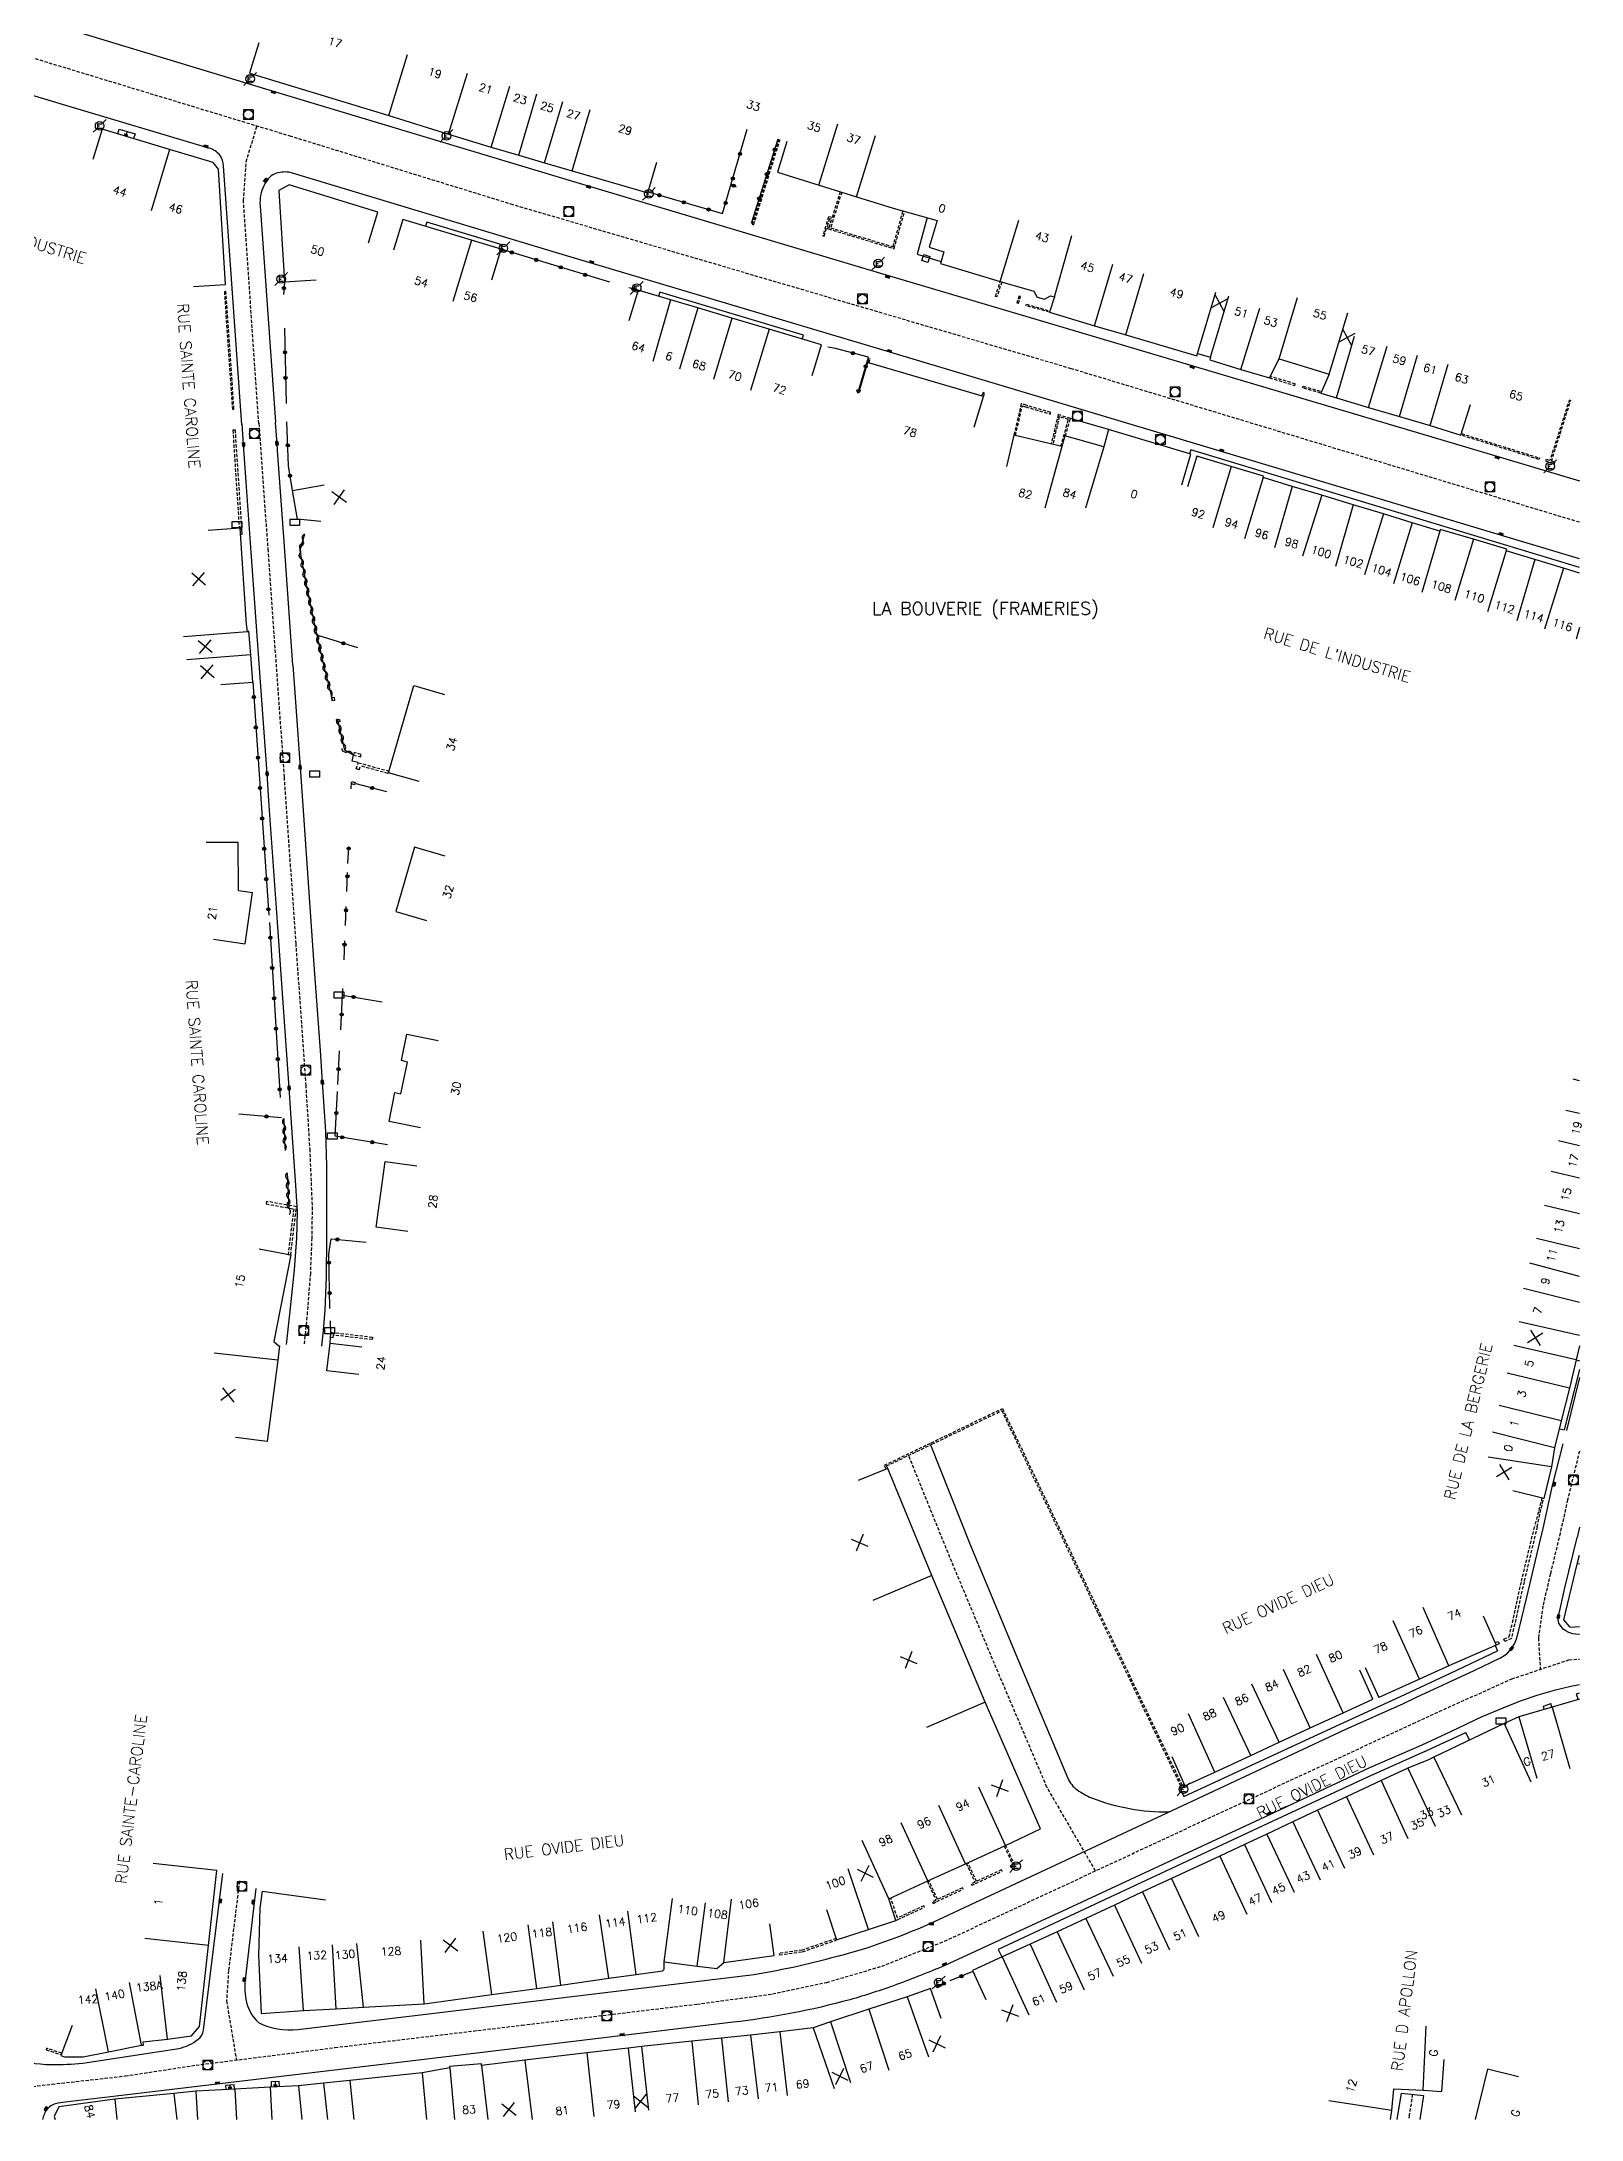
# Model space of a CAD drawing. Header units: millimetres. Extents: x 114000 to 115000, y 122000 to 123000.
# Drawn here: x 114759.8 to 115000.3, y 122000 to 122324.6 of the extents above; entities that cross this region are included whole.
import ezdxf
from ezdxf.enums import TextEntityAlignment as Align

# ---------------------------------------------------------------- set-up
doc = ezdxf.new("R2010")
doc.units = ezdxf.units.MM
doc.linetypes.add('DASHED', pattern=[0.75, 0.5, -0.25])
doc.layers.get('0').update_dxf_attribs({"linetype": 'CONTINUOUS'})
for name, color, linetype in [('W0001', 6, 'DASHED'), ('W0008', 7, 'CONTINUOUS'), ('W0100', 7, 'CONTINUOUS'), ('W0105', 7, 'CONTINUOUS'), ('W0112', 1, 'DASHED'), ('W0310', 3, 'CONTINUOUS'), ('W0322', 7, 'CONTINUOUS'), ('W0334', 7, 'CONTINUOUS'), ('W0400', 7, 'CONTINUOUS'), ('W0420', 7, 'CONTINUOUS'), ('W0471', 7, 'CONTINUOUS'), ('W0980', 7, 'CONTINUOUS'), ('W0989', 7, 'CONTINUOUS'), ('W0991', 7, 'CONTINUOUS'), ('W1102', 7, 'CONTINUOUS'), ('W1471', 7, 'CONTINUOUS')]:
    doc.layers.add(name, color=color, linetype=linetype)
doc.styles.get("Standard").update_dxf_attribs({"font": 'romans.shx', "width": 0.85})

# ---------------------------------------------------------------- blocks, each defined once
blk = doc.blocks.new('T400')
for p, q in [((-0.15, 0.3), (0.15, 0.3)), ((-0.15, -0.25), (-0.15, 0.3)), ((-0.15, 0.15), (0.15, 0.15)), ((-0.15, 0), (0.15, 0)), ((0.15, 0.3), (0.15, -0.25)), ((-0.15, -0.15), (0.15, -0.15)), ((-0.15, -0.25), (-0.15, -0.3)), ((-0.15, -0.3), (0.15, -0.3)), ((0.15, -0.3), (0.15, -0.25))]:
    blk.add_line(p, q)
blk = doc.blocks.new('T420')
for p, q in [((0.75, 0.75), (-0.75, 0.75)), ((-0.75, 0.75), (-0.75, -0.75)), ((0.75, 0.75), (0.75, -0.75)), ((0.75, -0.75), (-0.75, -0.75))]:
    blk.add_line(p, q)
blk.add_ellipse((0, 0), major_axis=(-0.53, 0.53), ratio=1, start_param=3.926991, end_param=10.210176)
blk = doc.blocks.new('T1471')
at = {"color": 0, "linetype": 'Continuous', "flags": 128}
blk.add_lwpolyline([(-0.75, -0.5), (-0.75, 0.5), (0.75, 0.5), (0.75, -0.5), (-0.75, -0.5)], dxfattribs=at)
blk = doc.blocks.new('t991o')
at = {"color": 0, "linetype": 'Continuous'}
for p, q in [((-1, 1), (1, -1)), ((-1, -1), (1, 1))]:
    blk.add_line(p, q, dxfattribs=at)
blk = doc.blocks.new('t310o')
at = {"color": 0, "linetype": 'Continuous'}
for centre, start, end in [((-0.5, 0.38), 216.8699, 323.1304), ((0.5, -0.37), 36.8699, 143.1303)]:
    blk.add_arc(centre, 0.625, start, end, dxfattribs=at)
blk = doc.blocks.new('t322o')
at = {"color": 0, "linetype": 'Continuous'}
for radius in [0.25, 0.15]:
    blk.add_circle((0, 0), radius, dxfattribs=at)
blk = doc.blocks.new('T471')
for p, q in [((-0.333334, 0.333334), (-0.333334, -0.333334)), ((-0.333334, 0.333334), (0.333334, 0.333334)), ((-0.333334, 0), (0, 0)), ((0.500001, 0.500001), (1.000002, 1.000002)), ((-0.500001, -0.500001), (-1.000002, -1.000002)), ((-0.333334, -0.333334), (0.333334, -0.333334))]:
    blk.add_line(p, q)
blk.add_ellipse((0, 0), major_axis=(0.471405, 0.471405), ratio=1, start_param=5.4977871438, end_param=11.780972451)
blk = doc.blocks.new('t112o')
at = {"color": 0, "linetype": 'Continuous'}
for p, q in [((-0.5, 0.5), (0.5, 0.5)), ((-0.5, -0.5), (-0.5, 0.5)), ((0.5, 0.5), (0.5, -0.5)), ((0.5, -0.5), (-0.5, -0.5))]:
    blk.add_line(p, q, dxfattribs=at)

msp = doc.modelspace()

# ---------------------------------------------------------------- linework, layer by layer
at = {"layer": 'W0001'}
for points in [[(115000, 122249.53), (114920.6, 122273.53), (114833.41, 122299.14), (114798.75, 122309.81), (114725.84, 122331.93), (114634.51, 122359.39), (114598.22, 122370.17), (114580.78, 122375.62), (114562.03, 122381.07), (114550.7, 122384.01), (114527.16, 122388.8), (114495.77, 122394.9)], [(114793.69, 122264.97), (114791.29, 122299.8), (114791.72, 122305.87), (114793.41, 122311.43)], [(114793.69, 122265.02), (114794.44, 122254.56), (114795.1, 122245.34), (114795.79, 122235.62), (114796.59, 122224.47), (114797.64, 122209.7), (114798.58, 122196.17), (114799.46, 122183.72), (114801.02, 122161.61), (114801.64, 122151.61), (114802.02, 122142.58), (114801.96, 122137.73), (114801.74, 122132.22), (114801.27, 122126.13), (114800.74, 122120.94)], [(115000, 122104.43), (114998.15, 122096.8), (114996.99, 122091.6)], [(114924.41, 122038.83), (114916.81, 122051.92), (114908.61, 122071.21), (114901.36, 122088.52), (114895.21, 122103.75)], [(114996.99, 122091.6), (114995.46, 122085.23), (114994.28, 122080.2), (114993.59, 122075.22), (114993.89, 122070.32)], [(114974.02, 122061.85), (114980.86, 122064.98), (114989.42, 122068.82), (114998.36, 122071.81), (115000, 122071.92)], [(114696.25, 122029.37), (114707.24, 122024.73), (114721.53, 122018.44), (114738.2, 122011.15), (114742.97, 122009.57), (114754.61, 122004.73), (114761.4, 122005.51), (114772.82, 122006.79), (114783.89, 122008.49), (114805.59, 122011.23), (114834.82, 122014.73), (114862.12, 122018.02), (114873.95, 122019.6), (114882.42, 122021.42), (114891.01, 122023.93), (114900.83, 122027.85), (114941.27, 122046.69), (114974.02, 122061.85)], [(114790.66, 122037.26), (114788.96, 122023.25), (114788.65, 122018.49), (114790.19, 122009.28)], [(114973.92, 122003.94), (114973.42, 122000.71), (114973.31, 122000)]]:
    msp.add_lwpolyline(points, dxfattribs=at)
at = {"layer": 'W0008'}
for p, q in [((114799, 122227.21), (114799.21, 122224.35)), ((115000, 122115.91), (114997.98, 122107.62))]:
    msp.add_line(p, q, dxfattribs=at)
at = {"layer": 'W0008', "flags": 128}
for points in [[(114791.06, 122264.78), (114788.17, 122305.24, 0.1344), (114787.65, 122306.82, 0.1639), (114785.88, 122307.99), (114763.52, 122314.67), (114719.46, 122327.94), (114716.55, 122328.86), (114676.42, 122340.96), (114610.38, 122360.86), (114597.78, 122364.64), (114576.42, 122371.04, 0.009), (114564.63, 122374.45, 0.0059), (114557.88, 122376.1, 0.0055), (114550.97, 122377.67), (114521.32, 122383.97, -0.0143), (114507.54, 122387.24, -0.0155), (114490.24, 122392.7, -0.0143)], [(114724.55, 122366.56, 0.0586), (114718.19, 122358.98, 0.0542), (114715.31, 122350.35, 0.0643), (114715.39, 122347.26, 0.1369), (114717.68, 122342.47, 0.065), (114721.38, 122339.51), (114752.23, 122330.11), (114796.43, 122316.76), (114842.7, 122302.85), (114890.83, 122288.44), (114917.89, 122280.45), (114941.88, 122273.29), (114987.98, 122259.61), (115000, 122256.02)], [(115000, 122243.84), (114939.69, 122261.91), (114890.72, 122276.58), (114840.57, 122291.55), (114798.41, 122304.22, 0.1155), (114796.18, 122304, 0.1698), (114794.49, 122302.11, 0.1319), (114793.88, 122298.99), (114796.32, 122265.16)], [(114898.65, 122105.4), (114904.77, 122089.92), (114911.98, 122072.63), (114920.06, 122053.33, 0.1325), (114921.56, 122051.48, 0.0592), (114923.77, 122050.24, 0.096109), (114935.9, 122048.06)], [(114726.35, 122066.05), (114724.49, 122056.63), (114721.1, 122040.31), (114720.94, 122040.35), (114718.51, 122028.36, 0.1582), (114718.64, 122025.48, 0.1331), (114720.61, 122023.74), (114741.01, 122014.93), (114750.32, 122010.95, 0.0396), (114754.66, 122009.53, 0.0556), (114761.25, 122008.57, 0.0271), (114766.2, 122008.81), (114781.21, 122011.09, 0.1078), (114784.21, 122012.52, 0.1783), (114785.07, 122013.93), (114788.08, 122038.44)], [(114793.24, 122036.08), (114791.6, 122022.26, 0.0813), (114791.68, 122018.77, 0.1625), (114793.62, 122015.12, 0.1483), (114799.79, 122014.07), (114820.69, 122016.54), (114870.18, 122022.52, 0.0289), (114884.06, 122025.51, 0.0025), (114885.31, 122025.81, 0.0396), (114899.24, 122030.93), (114939.63, 122049.8), (114963.42, 122060.91), (114972.51, 122065)], [(114975.4, 122058.48), (114967.21, 122054.92), (114951.56, 122047.6), (114920.03, 122032.9), (114900.85, 122024.04, -0.0093), (114893.29, 122021.06, -0.0189), (114886.04, 122018.71, -0.0384), (114867.78, 122015.18), (114850.19, 122013.04), (114819.52, 122009.38), (114771.41, 122003.62), (114763.42, 122002.68), (114762.37, 122002.56, 0.1849), (114760.63, 122001.59, 0.122466), (114759.9, 122000)]]:
    msp.add_lwpolyline(points, format="xyb", dxfattribs=at)
at = {"layer": 'W0008'}
for points in [[(114798, 122121.06), (114798.55, 122125.83), (114799.25, 122132.76), (114799.64, 122137.71), (114799.76, 122141.82), (114799.49, 122145.93), (114798.7, 122157.22), (114798.43, 122161.17), (114796.61, 122187.06), (114795.27, 122205.99), (114794.99, 122210.28), (114793.96, 122224.59), (114792.5, 122244.85), (114791.73, 122255.82), (114791.31, 122261.68), (114791.07, 122264.9)], [(114799, 122227.21), (114797.69, 122245.82), (114796.62, 122260.77), (114796.54, 122261.85), (114796.3, 122265.13)], [(114799.21, 122224.35), (114800.14, 122211.26), (114802.31, 122180.37), (114803.25, 122167), (114803.6, 122162.05), (114804.1, 122154.34), (114804.28, 122148.94), (114804.29, 122137.74), (114804.22, 122131.68), (114804, 122126.42), (114803.75, 122123.26), (114803.48, 122120.81)], [(114972.51, 122065), (114974.55, 122065.96), (114983.56, 122070.15), (114987.65, 122072.12), (114988.37, 122072.54), (114988.76, 122072.83), (114989.07, 122073.19), (114989.41, 122073.58), (114989.84, 122074.31), (114990.19, 122075.09), (114990.54, 122076.45), (114991.8, 122081.61), (114993.84, 122090.17), (114994.34, 122092.34)], [(115000, 122075.76), (114999.9, 122075.76), (114998.98, 122075.88), (114998.36, 122076.06), (114997.87, 122076.33), (114997.45, 122076.62), (114997.13, 122077.04), (114996.88, 122077.38), (114996.8, 122077.56), (114996.67, 122078.07), (114996.73, 122078.58), (114997.73, 122083.05), (114999.65, 122090.91)], [(115000, 122067.89), (114998.68, 122067.63), (114996.08, 122067.04), (114993.49, 122066.29), (114990.72, 122065.34), (114988.02, 122064.24), (114984.77, 122062.91), (114979.85, 122060.57), (114975.4, 122058.48)], [(114971.54, 122000), (114972.19, 122004.13), (114975.65, 122003.76), (114975.08, 122000)]]:
    msp.add_lwpolyline(points, dxfattribs=at)
at = {"layer": 'W0008', "flags": 128}
for points in [[(114994.34, 122092.34), (114995.82, 122099.06), (114997.47, 122105.54)], [(115000, 122092.54), (114999.65, 122090.91)]]:
    msp.add_lwpolyline(points, dxfattribs=at)
at = {"layer": 'W0100'}
msp.add_line((114790.51, 122191.99), (114792.7, 122191.67), dxfattribs=at)
at = {"layer": 'W0100', "flags": 128}
for points in [[(114793.69, 122324.46), (114792.24, 122319.68), (114814.02, 122313.07), (114823.33, 122310.17), (114830, 122308.13), (114834.3, 122306.88), (114838.33, 122305.67), (114842.65, 122304.42), (114854.47, 122300.99), (114855.87, 122305.79)], [(114783.48, 122286.36), (114788.47, 122286.66), (114787.39, 122304.71), (114786.58, 122305.72), (114779.72, 122307.76), (114769.23, 122310.97), (114767.77, 122306.19)], [(114876.19, 122309.01), (114874.71, 122304.23), (114887.08, 122300.4), (114892.81, 122298.62), (114899.68, 122296.7), (114898.39, 122292.51), (114900.69, 122291.79), (114900.17, 122289.97), (114909.52, 122287.15), (114914.78, 122285.65), (114915.3, 122284.71), (114916.44, 122284.37), (114917.39, 122284.91), (114917.97, 122284.75), (114917.21, 122282.35), (114924.27, 122280.25), (114929.14, 122278.81), (114940.23, 122275.53), (114940.35, 122275.92), (114942.39, 122275.31), (114942.27, 122274.92), (114947.11, 122273.43), (114951.59, 122272.09), (114953.09, 122275.08), (114960.88, 122272.7), (114959.59, 122269.72), (114962.06, 122268.99), (114967.07, 122267.49), (114971.88, 122266.06), (114976.68, 122264.64), (114981.5, 122263.15), (114982.98, 122267.93)], [(114810.83, 122293.21), (114812.3, 122297.99), (114798.44, 122302.25), (114796.84, 122301.35), (114797.68, 122287.11), (114802.67, 122287.41)], [(114830.1, 122287.42), (114831.55, 122292.2), (114826.91, 122293.61), (114816.2, 122296.85), (114814.75, 122292.06)], [(114880.13, 122272.46), (114881.58, 122277.24), (114873.4, 122279.71), (114867.59, 122281.45), (114862.27, 122283.05), (114857.99, 122284.28), (114852.95, 122285.81), (114851.5, 122281.03)], [(114905.47, 122264.39), (114906.88, 122269.19), (114888.77, 122274.49), (114887.36, 122269.69)], [(114937.89, 122255.37), (114939.32, 122260.16), (114926.42, 122264.01), (114925.69, 122261.34), (114919.63, 122263.02), (114919.14, 122261.39), (114911.65, 122263.14), (114910.51, 122258.27)], [(114882.38, 122032.79), (114883.96, 122028.04), (114888.92, 122029.69), (114893.21, 122031.1), (114892.11, 122034.47), (114898.21, 122037.26), (114904.11, 122039.96), (114910.32, 122042.81), (114915.8, 122045.38), (114907.19, 122065.19), (114898.84, 122084.98), (114891.95, 122101.71), (114887.33, 122099.81)], [(114936.31, 122056.7), (114938.36, 122052.14), (114943.02, 122054.24), (114948.65, 122056.87), (114953.08, 122058.96), (114957.96, 122061.2), (114963.09, 122063.53), (114967.74, 122065.66), (114965.67, 122070.21)], [(114966.55, 122070.62), (114968.67, 122065.93)], [(114976.41, 122056.19), (114973.19, 122054.87), (114969.04, 122052.97), (114963.59, 122050.42), (114959.06, 122048.31), (114955.21, 122046.48), (114951.17, 122044.57), (114947.67, 122042.94), (114943.83, 122041.15), (114936.3, 122037.67), (114931.75, 122035.55), (114927.37, 122033.5), (114922.91, 122031.42), (114918.4, 122029.31), (114914.19, 122027.41), (114909.81, 122025.41), (114905.18, 122023.27), (114907.27, 122018.73)], [(114764.52, 122014.66), (114762.76, 122009.98), (114763.31, 122009.78), (114766.23, 122009.79), (114770.19, 122010.57), (114775.37, 122011.58), (114775.68, 122011.6), (114775.61, 122012.12), (114779.4, 122012.55), (114783.15, 122013.04), (114784.44, 122014.5), (114785.82, 122027.2), (114787.11, 122038.88)], [(114900.3, 122015.76), (114898.64, 122020.48), (114894.99, 122019.18), (114888.99, 122017.21), (114883.01, 122015.25), (114880.29, 122014.29), (114875.08, 122013.7), (114870.52, 122013.17), (114865.98, 122012.69), (114861.32, 122012.22), (114853.5, 122011.39), (114851.4, 122011.14), (114844.92, 122010.42), (114835.27, 122009.26), (114828.49, 122008.45), (114828.47, 122008.67), (114823.49, 122008.25), (114823.52, 122008.05), (114819.22, 122007.26), (114807.91, 122006.11), (114803.8, 122005.66), (114799.88, 122005.24), (114795.47, 122005.05), (114789.93, 122004.75), (114783.84, 122004.4), (114780.44, 122004.03), (114771.2, 122003.17), (114762.46, 122001.98), (114761.74, 122000.44), (114761.86, 122000)], [(114789.89, 122004.74), (114789.85, 122005.39), (114788.48, 122005.32), (114788.52, 122004.67)], [(114796.91, 122005.11), (114796.88, 122005.92), (114795.6, 122005.88), (114795.63, 122005.05)]]:
    msp.add_lwpolyline(points, dxfattribs=at)
at = {"layer": 'W0100'}
for points in [[(114771.66, 122310.23), (114771.87, 122310.94), (114774.35, 122310.22), (114774.12, 122309.47)], [(114773.11, 122310.58), (114772.89, 122309.85), (114773.24, 122310.04), (114772.7, 122310.2), (114772.89, 122309.85)], [(115000, 122241.6), (114997.53, 122242.38), (114993.03, 122243.71), (114988.56, 122245.08), (114988.64, 122245.32), (114983.44, 122246.88), (114978.27, 122248.41), (114978.2, 122248.15), (114973.85, 122249.47), (114969.41, 122250.85), (114964.66, 122252.24), (114959.76, 122253.78), (114955.15, 122255.13), (114950.59, 122256.52), (114950.66, 122256.74), (114945.59, 122258.26), (114940.23, 122259.88), (114938.78, 122255.09)], [(114803.38, 122249.68), (114799.74, 122250), (114798.96, 122254.5), (114803.88, 122255.36)], [(114787.78, 122224.19), (114792.77, 122224.57), (114792.44, 122228.84), (114792.15, 122232.5), (114791.91, 122232.43), (114791.79, 122233.63), (114790.78, 122248.61), (114785.79, 122248.27)], [(114818.73, 122209.01), (114813.93, 122210.41), (114817.92, 122224.04), (114822.72, 122222.64)], [(114790.51, 122191.99), (114790.49, 122199.49), (114785.49, 122199.49)], [(114822.82, 122197.39), (114818.03, 122198.79), (114815.08, 122188.75), (114819.88, 122187.34)], [(114786.61, 122184.4), (114791.56, 122183.69), (114792.7, 122191.67)], [(114818.97, 122154.93), (114814.07, 122155.9), (114814.96, 122160.44), (114815.9, 122160.25), (114816.92, 122165.21), (114815.97, 122165.43), (114816.81, 122169.55), (114821.71, 122168.55)], [(114816.98, 122138.73), (114812.02, 122139.41), (114813.42, 122149.65), (114818.37, 122148.98)], [(114793.76, 122136.02), (114798.67, 122135.07), (114796.58, 122124.2), (114796.05, 122121.52), (114796.8, 122120.86), (114796.91, 122120.84), (114796.66, 122118.63), (114795.01, 122105.91), (114790.05, 122106.55)], [(114809.3, 122116.38), (114804.34, 122116.97), (114804.84, 122121.28), (114809.81, 122120.7)], [(115000, 122120.85), (114999.5, 122118.67), (114998.43, 122114.25), (114997.17, 122109.15), (114996.1, 122104.93), (114995.63, 122101.94), (114994.44, 122097.03), (114989.58, 122098.21)], [(114998.56, 122076.9), (114997.59, 122078.07), (114999.67, 122086.74), (115000, 122088.16)], [(114984.95, 122078.68), (114986.97, 122074.11), (114979.61, 122070.86), (114975.03, 122068.78), (114968.67, 122065.93)], [(114998.55, 122076.9), (115000, 122077.02)], [(115000, 122065.65), (114995.76, 122064.43), (114990.55, 122062.92), (114988.23, 122061.85), (114977.28, 122056.6), (114976.41, 122056.19)], [(114970.51, 122000), (114970.72, 122001.4), (114970.99, 122004.79), (114975.6, 122004.58), (114978.51, 122004.36), (114978.87, 122009.35)], [(114990.48, 122006.68), (114985.62, 122007.86), (114983.72, 122000)], [(114789.17, 122005.36), (114789.2, 122004.71), (114789.47, 122005), (114788.9, 122004.97), (114789.2, 122004.71)], [(114796.24, 122005.9), (114796.27, 122005.08), (114796.54, 122005.38), (114795.98, 122005.35), (114796.27, 122005.08)]]:
    msp.add_lwpolyline(points, dxfattribs=at)
at = {"layer": 'W0100', "flags": 128}
msp.add_lwpolyline([(114794.19, 122035.65), (114793.84, 122033.02), (114793.62, 122025.62), (114794.08, 122016.55), (114800.68, 122017), (114805.78, 122017.3), (114810.07, 122017.53), (114819.52, 122018.04), (114830.11, 122019.5), (114837.14, 122020.48), (114840.89, 122020.97), (114848.37, 122022.07), (114852.66, 122022.65), (114856.75, 122023.24, 0.1743), (114856.91, 122023.35, 0.1911), (114857.04, 122023.61), (114857.01, 122024.62), (114862.18, 122023.94), (114865.24, 122023.57), (114866.35, 122024.51), (114874.19, 122025.61), (114873.5, 122030.56)], format="xyb", dxfattribs=at)
at = {"layer": 'W0105'}
for p, q in [((114790.79, 122248.49), (114791.04, 122248.51)), ((114790.85, 122247.64), (114791.11, 122247.66)), ((114791.11, 122247.66), (114791.04, 122248.51)), ((114808.25, 122212.23), (114808.49, 122213.16)), ((114809.23, 122211.98), (114808.25, 122212.23)), ((114804.84, 122121.27), (114804.87, 122122.2)), ((114999.5, 122118.66), (115000, 122118.54)), ((115000, 122117.17), (114997.64, 122107.72)), ((114996.86, 122107.92), (114997.64, 122107.72)), ((114986.82, 122074.04), (114987.18, 122073.23)), ((114999.52, 122066.5), (115000, 122066.64)), ((114999.78, 122065.59), (114999.52, 122066.5)), ((114994.37, 122064.55), (114995.53, 122065.01)), ((114994.51, 122064.07), (114994.37, 122064.55)), ((114995.7, 122064.42), (114995.53, 122065.01)), ((114982.81, 122059.25), (114982.24, 122060.44))]:
    msp.add_line(p, q, dxfattribs=at)
for points in [[(114972.03, 122066.08), (114979.85, 122069.75), (114987.18, 122073.23)], [(114975.84, 122057.48), (114977.07, 122058.06), (114982.24, 122060.44)]]:
    msp.add_lwpolyline(points, dxfattribs=at)
at = {"layer": 'W0112'}
for p, q in [((114790.03, 122263.94), (114789.63, 122263.92)), ((114789.63, 122263.92), (114790.63, 122248.6)), ((114791.04, 122248.51), (114790.03, 122263.94)), ((114790.79, 122248.49), (114791.04, 122248.51)), ((114805.09, 122221.69), (114805.56, 122221.75)), ((114805.56, 122221.75), (114805.51, 122222.15)), ((114805.84, 122218.71), (114806.32, 122218.74)), ((114806.32, 122218.74), (114806.34, 122218.34)), ((114808.49, 122213.16), (114809.57, 122212.88)), ((114809.23, 122211.97), (114813.97, 122210.68)), ((114809.39, 122210.86), (114809.59, 122211.46)), ((114809.57, 122212.88), (114809.67, 122213.27)), ((114813.86, 122210.29), (114809.59, 122211.46)), ((114808.27, 122209.04), (114808.74, 122208.9)), ((114808.74, 122208.9), (114808.62, 122208.51)), ((114813.97, 122210.68), (114813.86, 122210.29)), ((114794.89, 122143.43), (114794.82, 122143.04)), ((114799.58, 122142.59), (114794.89, 122143.43)), ((114794.82, 122143.04), (114799.14, 122142.26)), ((114798.67, 122135.07), (114799.58, 122142.59)), ((114804.87, 122122.2), (114804.98, 122122.98)), ((114804.98, 122122.98), (114811.46, 122122.23)), ((114811.41, 122121.83), (114805.32, 122122.54)), ((114811.46, 122122.23), (114811.41, 122121.83)), ((114990.96, 122084.09), (114993.01, 122092.7)), ((114989.38, 122075.12), (114988.33, 122074.67)), ((114987.44, 122074.31), (114986.97, 122074.11))]:
    msp.add_line(p, q, dxfattribs=at)
for points in [[(114874.89, 122309.41), (114870.76, 122296.1), (114871, 122296.03), (114875.12, 122309.34)], [(114884.51, 122301.19), (114883.25, 122297.14), (114882.67, 122297.25), (114881.79, 122294.3), (114882.03, 122294.23), (114882.4, 122295.48), (114882.7, 122295.37), (114892.94, 122292.28), (114894.58, 122298.12)], [(114884.75, 122301.12), (114883.02, 122295.53), (114892.77, 122292.59), (114894.34, 122298.19)], [(114909.76, 122287.08), (114909, 122284.76), (114908.77, 122284.83), (114909.52, 122287.15)], [(114917.21, 122282.35), (114913.54, 122283.38), (114913.61, 122283.62), (114917.27, 122282.56)], [(114889.01, 122274.42), (114889.2, 122275), (114888.96, 122275.08), (114888.77, 122274.49)], [(114906.88, 122269.19), (114907.07, 122269.72), (114906.84, 122269.81), (114906.64, 122269.26)], [(114951.59, 122272.09), (114955.54, 122270.91), (114955.61, 122271.15), (114951.7, 122272.32)], [(114959.59, 122269.72), (114956.77, 122270.55), (114956.84, 122270.79), (114959.69, 122269.95)], [(114911.89, 122263.08), (114912.99, 122267.75), (114913.51, 122267.57), (114917.33, 122266.44), (114917.4, 122266.68), (114913.58, 122267.81), (114912.81, 122268.07), (114911.65, 122263.14)], [(114998.43, 122268.69), (114995.39, 122259.17), (114994.78, 122259.36), (114994.7, 122259.12), (114995.55, 122258.85), (114996.11, 122258.68), (114996.18, 122258.92), (114995.63, 122259.09), (114998.66, 122268.62)], [(114919.71, 122263), (114920.48, 122265.76), (114918.56, 122266.36), (114917.49, 122261.78)], [(114919.01, 122261.42), (114920.17, 122265.6), (114918.74, 122266.04), (114917.73, 122261.72)], [(114981.57, 122263.39), (114993.76, 122259.59), (114993.68, 122259.35), (114981.5, 122263.15)], [(114805.51, 122222.15), (114805.04, 122222.09), (114805.09, 122221.69)], [(114806.34, 122218.34), (114805.87, 122218.31), (114805.84, 122218.71)], [(114809.67, 122213.27), (114808.59, 122213.55), (114808.49, 122213.16)], [(114809.39, 122210.86), (114808.91, 122210.99), (114809.23, 122211.97)], [(114808.62, 122208.51), (114808.16, 122208.66), (114808.27, 122209.04)], [(114799.14, 122142.26), (114798.27, 122135.12), (114798.67, 122135.07)], [(114805.32, 122122.54), (114805.26, 122122.14), (114804.87, 122122.2)], [(114891.72, 122101.61), (114891.42, 122102.21), (114898.73, 122105.72), (114909.87, 122111.08), (114925.06, 122079.07), (114937.95, 122052.17), (114938.26, 122052.37)], [(114891.95, 122101.71), (114891.76, 122102.1), (114898.84, 122105.49), (114909.75, 122110.74), (114924.84, 122078.96), (114937.85, 122051.8), (114938.36, 122052.14)], [(114994.15, 122097.1), (114993.01, 122092.7)], [(114993.4, 122092.59), (114994.39, 122097.04)], [(114993.4, 122092.59), (114991.35, 122084), (114989.38, 122075.12)], [(114988.33, 122074.67), (114988.18, 122075.04), (114989.04, 122075.4), (114990.96, 122084.09)], [(114986.81, 122074.48), (114987.29, 122074.68), (114987.44, 122074.31)], [(114910.12, 122042.72), (114911.46, 122039.8), (114911.07, 122039.61), (114911.19, 122039.39), (114911.78, 122039.69), (114910.35, 122042.82)], [(114904.22, 122040.02), (114905.57, 122037.07), (114904.96, 122036.81), (114905.06, 122036.58), (114905.68, 122036.84), (114909.84, 122038.78), (114909.74, 122039), (114905.8, 122037.17), (114904.45, 122040.12)], [(114898.13, 122037.22), (114899.48, 122034.26), (114898.93, 122033.99), (114899.03, 122033.76), (114899.59, 122034.03), (114903.74, 122035.98), (114903.63, 122036.2), (114899.71, 122034.36), (114898.35, 122037.33)], [(114893.21, 122031.1), (114893.53, 122031.24), (114897.7, 122033.17), (114897.59, 122033.39), (114893.46, 122031.48), (114892.43, 122034.61)], [(114883.88, 122028.28), (114878.58, 122026.45), (114874.99, 122025.95), (114875.02, 122025.7), (114878.64, 122026.2), (114883.96, 122028.04)], [(114762.9, 122010.35), (114760.54, 122011.12), (114760.46, 122010.88), (114762.81, 122010.12)]]:
    msp.add_lwpolyline(points, dxfattribs=at)
for points in [[(114883.18, 122296.9), (114882.84, 122296.97), (114882.47, 122295.72), (114882.78, 122295.61)], [(114788.31, 122285.56), (114789.56, 122267.21), (114789.81, 122267.22), (114788.56, 122285.57)], [(114912.44, 122284.88), (114912.13, 122283.82), (114912.37, 122283.75), (114912.68, 122284.81)], [(114900.01, 122020.71), (114899.61, 122020.57), (114899.53, 122020.8), (114899.93, 122020.95)]]:
    msp.add_lwpolyline(points, close=True, dxfattribs=at)
at = {"layer": 'W0310'}
for p, q in [((114797.6, 122156.4), (114797.76, 122151.63)), ((114798.1, 122147.88), (114798.36, 122142.28))]:
    msp.add_line(p, q, dxfattribs=at)
for points in [[(114800.85, 122247.69), (114800.1, 122245.11), (114800.93, 122240.62), (114802.33, 122233.73), (114803.71, 122227.66), (114805.15, 122221.86)], [(114808.4, 122213.19), (114807.13, 122213.91), (114806.03, 122218.61)]]:
    msp.add_lwpolyline(points, dxfattribs=at)
at = {"layer": 'W0322'}
for p, q in [((114870.67, 122296.29), (114874.81, 122309.44)), ((114867.46, 122302.3), (114868.27, 122301.94)), ((114809.16, 122229.93), (114803.14, 122231.81)), ((114792.74, 122224.6), (114795.24, 122188.14)), ((114808.14, 122207.91), (114808.19, 122208.94)), ((114813.69, 122207.43), (114808.9, 122208.68)), ((114807.6, 122196.2), (114807.73, 122198.79)), ((114807.45, 122191.85), (114807.56, 122194.82)), ((114807.22, 122186.55), (114807.35, 122189.49)), ((114795.35, 122187.01), (114797.03, 122159.65)), ((114807.01, 122181.18), (114807.11, 122184.16)), ((114806.78, 122175.69), (114806.8, 122176.71)), ((114806.03, 122161.72), (114806.31, 122166.97)), ((114797.26, 122156.51), (114790.56, 122157.07)), ((114804.93, 122122.59), (114804.9, 122124.79))]:
    msp.add_line(p, q, dxfattribs=at)
at = {"layer": 'W0322', "flags": 128}
for points in [[(114854.52, 122301.14), (114866.14, 122297.76), (114869.98, 122310.93)], [(114848.51, 122287.03), (114831.55, 122292.2)], [(114797.68, 122287.11), (114797.54, 122285.1)], [(114852.95, 122285.81), (114851.48, 122286.18)], [(114797.7, 122279.87), (114797.94, 122268.1)], [(114887.28, 122269.71), (114888.92, 122275.31), (114883.76, 122276.68), (114882.61, 122276.9)], [(114905.25, 122023.1), (114901.67, 122021.64)]]:
    msp.add_lwpolyline(points, dxfattribs=at)
at = {"layer": 'W0322'}
for points in [[(114798.95, 122254.48), (114798.31, 122258.35), (114798.09, 122265.21)], [(114806.5, 122170.26), (114806.79, 122175.66), (114812.95, 122174.62)], [(114813.77, 122152.29), (114805.64, 122153.61), (114805.98, 122160.62)], [(114804.8, 122126.72), (114804.62, 122135.24), (114804.99, 122137.59), (114810.48, 122137.04)], [(114899.99, 122020.92), (114900.95, 122021.34)]]:
    msp.add_lwpolyline(points, dxfattribs=at)
at = {"layer": 'W0334', "flags": 128}
for points in [[(114831.55, 122292.2), (114831.72, 122292.87), (114819.92, 122296.43), (114819.73, 122295.78)], [(114898.11, 122297.13), (114896.52, 122291.43), (114900.25, 122290.26)], [(114878.6, 122278.14), (114878.79, 122278.78), (114856.35, 122285.49), (114856.15, 122284.84)], [(114926.42, 122264.01), (114920.48, 122265.76)], [(115000, 122242.46), (114939.28, 122260.87), (114939.09, 122260.23)], [(114937.85, 122051.8), (114937.65, 122051.71), (114938.22, 122050.43), (114960.6, 122060.83), (114972.03, 122066.08)], [(114975.84, 122057.48), (114966.88, 122053.49), (114952.1, 122046.61), (114909.22, 122026.53), (114909.75, 122025.38)]]:
    msp.add_lwpolyline(points, dxfattribs=at)
at = {"layer": 'W1102'}
for p, q in [((114814.02, 122313.07), (114816.92, 122322.63)), ((114823.33, 122310.17), (114826.3, 122319.72)), ((114830, 122308.13), (114832.93, 122317.69)), ((114834.3, 122306.88), (114837.1, 122316.48)), ((114838.33, 122305.67), (114841.19, 122315.26)), ((114842.65, 122304.42), (114845.44, 122314.03)), ((114881.17, 122302.23), (114884.13, 122311.78)), ((114887.08, 122300.4), (114890.04, 122309.95)), ((114779.72, 122307.76), (114776.87, 122298.18)), ((114909.52, 122287.15), (114912.41, 122296.72)), ((114826.91, 122293.61), (114824.01, 122284.03)), ((114917.97, 122284.75), (114920.7, 122294.36)), ((114924.27, 122280.25), (114927.12, 122289.84)), ((114929.14, 122278.81), (114931.97, 122288.4)), ((114857.99, 122284.28), (114855.23, 122274.67)), ((114862.27, 122283.05), (114859.39, 122273.47)), ((114940.35, 122275.92), (114943.18, 122285.51)), ((114942.39, 122275.31), (114945.25, 122284.9)), ((114947.11, 122273.43), (114950.06, 122282.99)), ((114953.09, 122275.08), (114955.96, 122284.66)), ((114867.59, 122281.45), (114864.74, 122271.86)), ((114873.4, 122279.71), (114870.51, 122270.14)), ((114960.88, 122272.7), (114963.8, 122282.27)), ((114962.06, 122268.99), (114964.88, 122278.59)), ((114967.07, 122267.49), (114969.95, 122277.07)), ((114971.88, 122266.06), (114974.72, 122275.65)), ((114976.68, 122264.64), (114979.51, 122274.23)), ((114919.14, 122261.39), (114916.46, 122251.76)), ((114925.69, 122261.34), (114922.83, 122251.75)), ((114945.59, 122258.26), (114942.72, 122248.68)), ((114950.59, 122256.52), (114947.66, 122246.96)), ((114955.15, 122255.13), (114952.34, 122245.53)), ((114959.76, 122253.78), (114956.76, 122244.24)), ((114964.66, 122252.24), (114961.87, 122242.63)), ((114969.41, 122250.85), (114966.44, 122241.31)), ((114973.85, 122249.47), (114970.94, 122239.91)), ((114978.2, 122248.15), (114975.37, 122238.56)), ((114983.44, 122246.88), (114980.56, 122237.3)), ((114988.56, 122245.08), (114985.62, 122235.53)), ((114993.03, 122243.71), (114990.2, 122234.12)), ((114997.53, 122242.38), (114994.52, 122232.84)), ((114791.91, 122232.43), (114781.95, 122231.62)), ((115000, 122233.09), (114999.47, 122231.28)), ((114792.44, 122228.84), (114782.47, 122228.07)), ((115000, 122162.28), (114999.04, 122162.52)), ((115000, 122157.16), (114997.9, 122157.65)), ((115000, 122152.11), (114996.73, 122152.92)), ((115000, 122147.08), (114995.6, 122148.12)), ((115000, 122141.47), (114994.55, 122142.79)), ((115000, 122136), (114993.3, 122137.62)), ((115000, 122131.72), (114992.28, 122133.76)), ((115000, 122127.62), (114991.29, 122129.8)), ((115000, 122122.47), (114990.61, 122124.64)), ((114999.5, 122118.67), (114989.75, 122120.91)), ((114796.66, 122118.63), (114786.72, 122119.74)), ((114998.43, 122114.25), (114988.71, 122116.6)), ((114997.17, 122109.15), (114987.46, 122111.53)), ((114996.1, 122104.93), (114986.41, 122107.38)), ((114995.63, 122101.94), (114985.76, 122103.48)), ((114898.84, 122084.98), (114889.63, 122081.1)), ((114999.61, 122086.83), (115000, 122086.87)), ((114979.61, 122070.86), (114975.57, 122080.01)), ((114975.03, 122068.78), (114970.89, 122077.88)), ((114963.09, 122063.53), (114958.95, 122072.64)), ((114957.96, 122061.2), (114953.77, 122070.28)), ((114948.65, 122056.87), (114944.4, 122065.93)), ((114953.08, 122058.96), (114948.83, 122068.01)), ((114907.19, 122065.19), (114898.02, 122061.21)), ((114943.02, 122054.24), (114938.92, 122063.36)), ((114990.55, 122062.92), (114993.34, 122053.32)), ((114995.76, 122064.43), (114998.52, 122054.82)), ((114988.23, 122061.85), (114992.41, 122052.77)), ((114977.28, 122056.6), (114981.6, 122047.58)), ((114969.04, 122052.97), (114973.2, 122043.87)), ((114973.19, 122054.87), (114977.46, 122045.83)), ((114904.11, 122039.96), (114899.94, 122049.05)), ((114910.32, 122042.81), (114906.15, 122051.9)), ((114963.59, 122050.42), (114967.82, 122041.36)), ((114898.21, 122037.26), (114894.04, 122046.35)), ((114955.21, 122046.48), (114959.48, 122037.44)), ((114959.06, 122048.31), (114963.29, 122039.24)), ((114892.11, 122034.47), (114887.94, 122043.56)), ((114947.67, 122042.94), (114951.89, 122033.87)), ((114951.17, 122044.57), (114955.46, 122035.53)), ((114787.11, 122038.88), (114777.17, 122039.98)), ((114943.83, 122041.15), (114948.04, 122032.08)), ((114888.92, 122029.69), (114885.77, 122039.18)), ((114936.3, 122037.67), (114940.5, 122028.59)), ((114794.19, 122035.65), (114804.1, 122034.32)), ((114857.01, 122024.62), (114858.3, 122034.53)), ((114862.18, 122023.94), (114863.47, 122033.86)), ((114866.35, 122024.51), (114867.55, 122034.44)), ((114927.37, 122033.5), (114931.59, 122024.44)), ((114931.75, 122035.55), (114935.98, 122026.48)), ((114837.14, 122020.48), (114835.76, 122030.39)), ((114840.89, 122020.97), (114839.61, 122030.89)), ((114848.37, 122022.07), (114846.92, 122031.96)), ((114852.66, 122022.65), (114851.32, 122032.56)), ((114922.91, 122031.42), (114927.15, 122022.36)), ((114785.82, 122027.2), (114775.88, 122028.28)), ((114800.68, 122017), (114799.99, 122026.98)), ((114805.78, 122017.3), (114805.21, 122027.28)), ((114810.07, 122017.53), (114809.01, 122027.47)), ((114819.52, 122018.04), (114818.98, 122028.02)), ((114830.11, 122019.5), (114828.73, 122029.41)), ((114914.19, 122027.41), (114918.31, 122018.3)), ((114918.4, 122029.31), (114922.62, 122020.25)), ((114909.81, 122025.41), (114913.97, 122016.32)), ((114770.19, 122010.57), (114768.25, 122020.38)), ((114775.37, 122011.58), (114773.47, 122021.39)), ((114779.4, 122012.55), (114778.28, 122022.48)), ((114888.99, 122017.21), (114892.12, 122007.71)), ((114894.99, 122019.18), (114898.32, 122009.76)), ((114875.08, 122013.7), (114876.21, 122003.76)), ((114880.29, 122014.29), (114883.6, 122004.86)), ((114883.01, 122015.25), (114886.13, 122005.75)), ((114975.6, 122004.58), (114976.07, 122014.57)), ((114844.92, 122010.42), (114846.02, 122000.48)), ((114851.4, 122011.14), (114852.49, 122001.2)), ((114853.5, 122011.39), (114854.55, 122001.44)), ((114861.32, 122012.22), (114862.34, 122002.27)), ((114865.98, 122012.69), (114867.02, 122002.75)), ((114870.52, 122013.17), (114871.68, 122003.23)), ((114819.22, 122007.26), (114819.88, 122000)), ((114823.52, 122008.05), (114824.25, 122000)), ((114828.49, 122008.45), (114829.49, 122000)), ((114835.27, 122009.26), (114836.38, 122000)), ((114780.44, 122004.03), (114780.87, 122000)), ((114783.84, 122004.4), (114784.09, 122000)), ((114789.93, 122004.75), (114790.19, 122000)), ((114795.47, 122005.05), (114795.7, 122000)), ((114799.88, 122005.24), (114800.43, 122000)), ((114803.8, 122005.66), (114804.43, 122000)), ((114807.91, 122006.11), (114808.53, 122000)), ((114771.2, 122003.17), (114771.49, 122000)), ((114970.72, 122001.4), (114960.84, 122002.9))]:
    msp.add_line(p, q, dxfattribs=at)

# ---------------------------------------------------------------- block references
at = {"layer": 'W0112', "rotation": 159.6398944705825}
msp.add_blockref('t112o', (114897.9, 122290.75), dxfattribs=at)
at = {"layer": 'W0310'}
for p, rotation in [((114800.57, 122246.73), 253.7610116374352), ((114800.15, 122245.29), 253.7610116374352), ((114800.34, 122243.82), 280.4924875243622), ((114800.61, 122242.34), 280.4924875243622), ((114800.88, 122240.87), 280.4924875243622), ((114801.18, 122239.4), 281.5239932827722), ((114801.48, 122237.93), 281.5239932827722), ((114801.78, 122236.46), 281.5239932827722), ((114802.08, 122234.99), 281.5239932827722), ((114802.38, 122233.52), 282.8013568877035), ((114802.71, 122232.05), 282.8013568877035), ((114803.05, 122230.59), 282.8013568877035), ((114803.38, 122229.13), 282.8013568877035), ((114803.71, 122227.67), 282.8013568877035), ((114804.07, 122226.21), 283.8688390072116), ((114804.43, 122224.75), 283.8688390072116), ((114804.79, 122223.3), 283.8688390072116), ((114806.21, 122217.85), 103.2134334991071), ((114806.55, 122216.39), 103.2134334991071), ((114806.9, 122214.93), 103.2134334991071), ((114807.52, 122213.68), 150.4267393269363), ((114797.63, 122155.4), 271.9248229412714), ((114797.68, 122153.9), 271.9248229412714), ((114797.73, 122152.4), 271.9248229412714), ((114798.14, 122146.88), 272.7101431757371), ((114798.21, 122145.38), 272.7101431757371), ((114798.29, 122143.88), 272.7101431757371), ((114798.36, 122142.38), 272.7101431757371)]:
    msp.add_blockref('t310o', p, dxfattribs=dict(at, rotation=rotation))
at = {"layer": 'W0322'}
for p, rotation in [((114868.86, 122307.09), 73.7425129000432), ((114874.27, 122307.74), 72.51938483529567), ((114867.74, 122303.25), 73.7425129000432), ((114867.87, 122302.12), 73.7425129000432), ((114873.07, 122303.92), 72.51938483529567), ((114856.27, 122300.63), 343.7832063704236), ((114860.11, 122299.52), 343.7832063704236), ((114866.62, 122299.41), 73.7425129000432), ((114871.87, 122300.11), 72.51938483529567), ((114863.95, 122298.4), 343.7832063704236), ((114833.21, 122291.7), 163.0270215388604), ((114837.03, 122290.53), 163.0270215388604), ((114840.86, 122289.36), 163.0270215388604), ((114797.61, 122286.11), 271.1604826638717), ((114844.68, 122288.2), 163.0270215388604), ((114852.22, 122285.99), 163.0270215388604), ((114797.78, 122276.09), 271.1604826638717), ((114886.49, 122275.95), 165.2347697966865), ((114888.5, 122273.89), 73.68225878370778), ((114797.86, 122272.09), 271.1604826638717), ((114887.38, 122270.05), 73.68225878370778), ((114798.21, 122261.55), 91.82898669079238), ((114798.56, 122256.82), 99.49118372762536), ((114806.9, 122230.63), 162.652405518128), ((114792.91, 122222.23), 273.9208268141605), ((114793.23, 122217.49), 273.9208268141605), ((114793.56, 122212.75), 273.9208268141605), ((114793.88, 122208.01), 273.9208268141605), ((114811.39, 122208.03), 165.3430503286542), ((114794.21, 122203.27), 273.9208268141605), ((114794.53, 122198.53), 273.9208268141605), ((114807.72, 122198.57), 87.30000927587852), ((114794.85, 122193.79), 273.9208268141605), ((114807.54, 122194.22), 87.93662225504568), ((114795.18, 122189.06), 273.9208268141605), ((114807.32, 122188.92), 87.64718882011671), ((114795.5, 122184.64), 273.5181676284689), ((114807.09, 122183.55), 87.98547356674221), ((114795.79, 122179.9), 273.5181676284689), ((114808.49, 122175.37), 350.4441629630102), ((114796.08, 122175.16), 273.5181676284689), ((114806.63, 122172.63), 86.86080971230047), ((114796.37, 122170.41), 273.5181676284689), ((114796.66, 122165.67), 273.5181676284689), ((114806.15, 122164.09), 86.94817253461427), ((114796.95, 122160.93), 273.5181676284689), ((114794.89, 122156.71), 175.2582715108168), ((114805.81, 122157.25), 87.27061787383593), ((114806.73, 122153.44), 170.7722106818713), ((114811.42, 122152.68), 170.7722106818713), ((114805.96, 122137.49), 354.224311052668), ((114804.65, 122133.85), 91.18443114105666), ((114804.75, 122129.1), 91.18443114105666), ((114900.71, 122021.24), 23.65128946364349), ((114903.46, 122022.37), 22.21658902741287)]:
    msp.add_blockref('t322o', p, dxfattribs=dict(at, rotation=rotation))
at = {"layer": 'W0400'}
for p, rotation in [((114795.99, 122316.74), 73.60887830340837), ((114785.44, 122308.26), 73.17234805192126), ((114794.74, 122302.96), 143.3063933060727), ((114845.22, 122301.96), 72.45258210889395), ((114845.71, 122290.18), 72.41766630328455), ((114891.93, 122287.89), 73.60920753080954), ((114892.19, 122276.29), 71.33839954905524), ((114939.54, 122273.8), 70.63432476478306), ((114791.31, 122261.68), 4.091377257812212), ((114796.54, 122261.85), 184.1806488037109), ((114944.14, 122260.76), 70.99187018237848), ((114987.17, 122259.65), 74.21236789071413), ((114987.74, 122247.7), 71.61504642959946), ((114800.14, 122211.26), 184.0698547364089), ((114794.99, 122210.28), 3.854469299495813), ((114798.43, 122161.17), 3.934509278070078), ((114803.6, 122162.05), 184.0990295406645), ((114996.07, 122099.27), 346.4831902609789), ((114996.73, 122078.58), 173.6063690185547), ((114989.41, 122073.58), 319.5947914118191), ((114951.49, 122047.78), 294.9951356523213), ((114787.68, 122034.15), 353.2054136029964), ((114792.83, 122033.99), 353.2054136033279), ((114898.79, 122030.58), 90), ((114900.86, 122024.23), 114.8009725738983), ((114791.43, 122021.86), 353.7010972460943), ((114850.48, 122013.24), 96.94640432042232), ((114787.24, 122005.68), 276.8203737898742), ((114760.48, 122001.68), 324.5105816601686)]:
    msp.add_blockref('T400', p, dxfattribs=dict(at, rotation=rotation))
at = {"layer": 'W0420'}
for p in [(114792.06, 122313.24), (114842.1, 122298.06), (114887.99, 122284.4), (114936.84, 122269.88), (114921.57, 122266.08), (114792.99, 122263.36), (114934.52, 122262.46), (114986.01, 122255.06), (114797.76, 122212.73), (114801.02, 122163.9), (114800.71, 122123.24), (114999.07, 122099.9), (114948.36, 122050.05), (114791.04, 122036.39), (114898.23, 122027.01), (114848.03, 122016.16), (114785.68, 122008.48)]:
    msp.add_blockref('T420', p, dxfattribs=at)
at = {"layer": 'W0471'}
for p in [(114792.33, 122318.8), (114768.82, 122311.46), (114823.01, 122309.92), (114854.63, 122300.84), (114831.89, 122292.34), (114890.46, 122289.96), (114797.19, 122287.54), (114852.73, 122286.14), (114995.43, 122258.28), (114938.14, 122051.58), (114912, 122039.58), (114899.9, 122021.4)]:
    msp.add_blockref('T471', p, dxfattribs=at)
at = {"layer": 'W0991'}
for p, rotation in [((114943.79, 122283.76), 343.4193419478955), ((114963.73, 122278.39), 343.63133216974), ((114806.25, 122253.46), 99.91712438102662), ((114784.3, 122240.65), 93.84172549732084), ((114785.32, 122230.1), 94.64221231001717), ((114785.63, 122226.17), 94.36502578358545), ((114993.1, 122122.1), 257.0535693982737), ((114788.9, 122113.17), 262.6217519389693), ((114988.24, 122101.14), 256.3187729134794), ((114887.54, 122090.11), 292.3861126161165), ((114895.18, 122071.78), 292.8729009495405), ((114909.45, 122051.79), 25.10633821221921), ((114888.42, 122038.47), 18.16057043723753), ((114823.64, 122027.19), 7.904168413938969), ((114911.06, 122016.62), 24.77725602140828), ((114899.65, 122011.82), 19.4905931976607), ((114884.46, 122006.75), 19.31896598058058), ((114853.36, 122002.82), 6.698246314096314), ((114832.77, 122001.55), 6.795603817985603)]:
    msp.add_blockref('t991o', p, dxfattribs=dict(at, rotation=rotation))
at = {"layer": 'W1471'}
for p in [(114790.3, 122249.16), (114799.32, 122249.54), (114802.43, 122210.2), (114806.23, 122175.67), (114805.19, 122153.66), (114804.74, 122123.24), (114987.76, 122062.27)]:
    msp.add_blockref('T1471', p, dxfattribs=at)

# ---------------------------------------------------------------- texts
at = {"layer": 'W0980'}
msp.add_text('LA BOUVERIE (FRAMERIES)', height=2, dxfattribs=at).set_placement((114907.2, 122235.93), align=Align.MIDDLE)
at = {"layer": 'W0989'}
for s, rotation, p in [("RUE DE L'INDUSTRIE", 342.9278, (114755.26, 122294.2)), ('RUE SAINTE CAROLINE', 274.1175, (114782.75, 122270.84)), ("RUE DE L'INDUSTRIE", 342.9278, (114962.17, 122228.78)), ('RUE SAINTE CAROLINE', 274.0267, (114784.07, 122165.15)), ('RUE DE LA BERGERIE', 76.4618, (114982.63, 122109.06)), ('RUE OVIDE DIEU', 24.8462, (114952.94, 122080.55)), ('RUE SAINTE-CAROLINE', 83.0947, (114773.74, 122050.05)), ('RUE OVIDE DIEU', 26.5761, (114958.2, 122051.94)), ('RUE OVIDE DIEU', 6.88, (114841.37, 122042.52)), ('RUE D APOLLON', 83.0656, (114972.65, 122017.03))]:
    msp.add_text(s, height=1.75, rotation=rotation, dxfattribs=at).set_placement(p, align=Align.MIDDLE)
at = {"layer": 'W0991'}
for s, rotation, p in [('17', 343.1116, (114805.6, 122324.51)), ('19', 342.7472, (114821.2, 122319.74)), ('21', 342.9858, (114829.15, 122317.28)), ('23', 343.7202, (114834.53, 122315.66)), ('33', 342.0228, (114870.96, 122314.63)), ('25', 343.3851, (114838.74, 122314.42)), ('27', 343.8452, (114842.86, 122313.21)), ('35', 342.77, (114880.46, 122311.35)), ('29', 343.798, (114850.94, 122310.87)), ('37', 342.77, (114886.64, 122309.43)), ('44', 342.9967, (114771.99, 122301.23)), ('46', 343.4012, (114780.72, 122298.59)), ('0', 343.167, (114900.43, 122298.57)), ('50', 342.9127, (114802.87, 122291.99)), ('43', 344.135, (114916.07, 122294.12)), ('45', 343.4575, (114923.16, 122289.45)), ('54', 343.1725, (114819.09, 122287.09)), ('47', 343.5341, (114929.11, 122287.68)), ('49', 343.514, (114937.09, 122285.32)), ('56', 343.1822, (114826.77, 122284.77)), ('51', 342.893, (114947.19, 122282.3)), ('55', 343.0028, (114959.47, 122282.02)), ('53', 343.3143, (114951.79, 122280.9)), ('64', 343.0617, (114853, 122276.91)), ('57', 343.2997, (114967.01, 122276.38)), ('6', 343.9508, (114857.78, 122275.49)), ('68', 343.2745, (114862.48, 122274.11)), ('70', 343.389, (114868.07, 122272.43)), ('59', 343.475, (114971.89, 122274.93)), ('61', 343.5409, (114976.69, 122273.51)), ('72', 343.1961, (114875.03, 122270.34)), ('63', 342.789, (114981.61, 122272.02)), ('65', 342.6995, (114990.12, 122269.37)), ('78', 343.6823, (114895.43, 122263.68)), ('82', 346.8658, (114913.46, 122253.99)), ('84', 344.4725, (114920.38, 122253.99)), ('0', 343.3567, (114930.44, 122253.94)), ('92', 343.1961, (114940.45, 122250.93)), ('94', 343.3092, (114945.68, 122249.36)), ('96', 343.0072, (114950.38, 122247.7)), ('98', 343.6706, (114955.06, 122246.29)), ('100', 342.5479, (114959.66, 122244.9)), ('102', 343.7786, (114964.66, 122243.38)), ('104', 342.7146, (114969.1, 122242.05)), ('106', 343.0584, (114973.55, 122240.68)), ('108', 343.5458, (114978.44, 122239.49)), ('110', 343.3075, (114983.59, 122237.96)), ('112', 342.9066, (114988.3, 122236.27)), ('114', 343.5408, (114992.87, 122234.89)), ('116', 342.4749, (114997.35, 122233.52)), ('34', 73.673, (114823.84, 122214.91)), ('32', 73.6625, (114823.27, 122191.8)), ('21', 81.8352, (114786.44, 122188.5)), ('30', 78.4622, (114824.49, 122161.08)), ('19', 76.165, (114999.58, 122154.87)), ('17', 76.7496, (114999.07, 122149.78)), ('28', 82.2548, (114820.89, 122143.42)), ('15', 76.4293, (114997.93, 122144.53)), ('13', 76.4293, (114996.84, 122139.5)), ('11', 75.1761, (114995.71, 122135.03)), ('15', 79.0938, (114790.75, 122130.96)), ('9', 75.9567, (114994.67, 122130.99)), ('7', 75.9567, (114993.49, 122126.38)), ('24', 83.2886, (114812.78, 122118.16)), ('5', 76.36, (114992.16, 122118.11)), ('3', 76.2035, (114991, 122113.36)), ('1', 75.7753, (114989.85, 122108.75)), ('0', 75.7753, (114988.89, 122104.88)), ('74', 23.7997, (114980.46, 122078.89)), ('76', 24.48, (114974.42, 122076.19)), ('80', 24.5207, (114961.89, 122072.33)), ('78', 24.4981, (114968.94, 122073.69)), ('84', 24.7371, (114951.96, 122067.8)), ('82', 24.447, (114957, 122070.11)), ('86', 25.1387, (114947.25, 122065.61)), ('88', 25.1282, (114942.23, 122063.25)), ('90', 24.1935, (114937.21, 122060.94)), ('G', 16.398, (114991.81, 122055.92)), ('27', 16.2005, (114995.11, 122056.95)), ('31', 25.6216, (114985.78, 122052.91)), ('94', 24.6181, (114903.67, 122049.11)), ('33', 25.2701, (114978.84, 122048.14)), ('96', 24.6181, (114897.62, 122046.34)), ('35', 24.6214, (114974.66, 122046.19)), ('33', 25.053, (114976.12, 122047.81)), ('98', 24.6181, (114891.62, 122043.59)), ('37', 25.0372, (114969.91, 122043.99)), ('41', 25.3313, (114960.77, 122039.71)), ('39', 25.0282, (114964.92, 122041.66)), ('100', 18.3795, (114883.76, 122036.94)), ('45', 24.9354, (114953.01, 122036.05)), ('43', 25.4051, (114956.84, 122037.85)), ('1', 83.7063, (114778.02, 122033.97)), ('110', 352.5771, (114860.69, 122032.71)), ('108', 352.9255, (114865.36, 122032.11)), ('106', 7.9761, (114870.21, 122033.68)), ('47', 24.9212, (114949.33, 122034.34)), ('118', 7.3831, (114837.92, 122029.16)), ('116', 8.3652, (114843.4, 122029.93)), ('114', 7.6807, (114849.38, 122030.78)), ('112', 8.2, (114854.29, 122031.43)), ('51', 25.017, (114937.62, 122028.9)), ('49', 24.8354, (114943.63, 122031.7)), ('132', 3.2795, (114802.74, 122025.64)), ('130', 6.1005, (114807.16, 122025.76)), ('128', 3.0775, (114814.34, 122026.27)), ('120', 7.9185, (114832.45, 122028.41)), ('53', 24.9792, (114933.15, 122026.82)), ('134', 2.1381, (114796.63, 122025.15)), ('57', 25.0142, (114924.25, 122022.66)), ('55', 25.0663, (114928.74, 122024.76)), ('140', 10.9827, (114771.16, 122019.42)), ('138A', 6.4196, (114776.56, 122020.78)), ('138', 83.7706, (114781.65, 122021.61)), ('59', 24.3221, (114919.8, 122020.62)), ('142', 4.5146, (114767, 122018.75)), ('61', 24.5702, (114915.54, 122018.68)), ('65', 18.2135, (114894.65, 122010.12)), ('G', 84.9126, (114977.21, 122010.39)), ('67', 18.1872, (114888.65, 122008.15)), ('77', 6.0581, (114858.31, 122003.35)), ('75', 5.8186, (114864.51, 122004)), ('73', 5.9779, (114869.13, 122004.48)), ('71', 6.6415, (114873.78, 122004.99)), ('69', 6.5241, (114878.65, 122005.55)), ('12', 71.3993, (114964.35, 122005.25)), ('84', 285.0442, (114767.28, 122001.24)), ('83', 4.6815, (114826.53, 122001.54)), ('81', 6.8596, (114841.11, 122001.4)), ('79', 6.3167, (114849.1, 122002.33)), ('G', 71.3993, (114990.01, 122000.99))]:
    msp.add_text(s, height=1.25, rotation=rotation, dxfattribs=at).set_placement(p, align=Align.MIDDLE)

doc.saveas('drawing.dxf')
